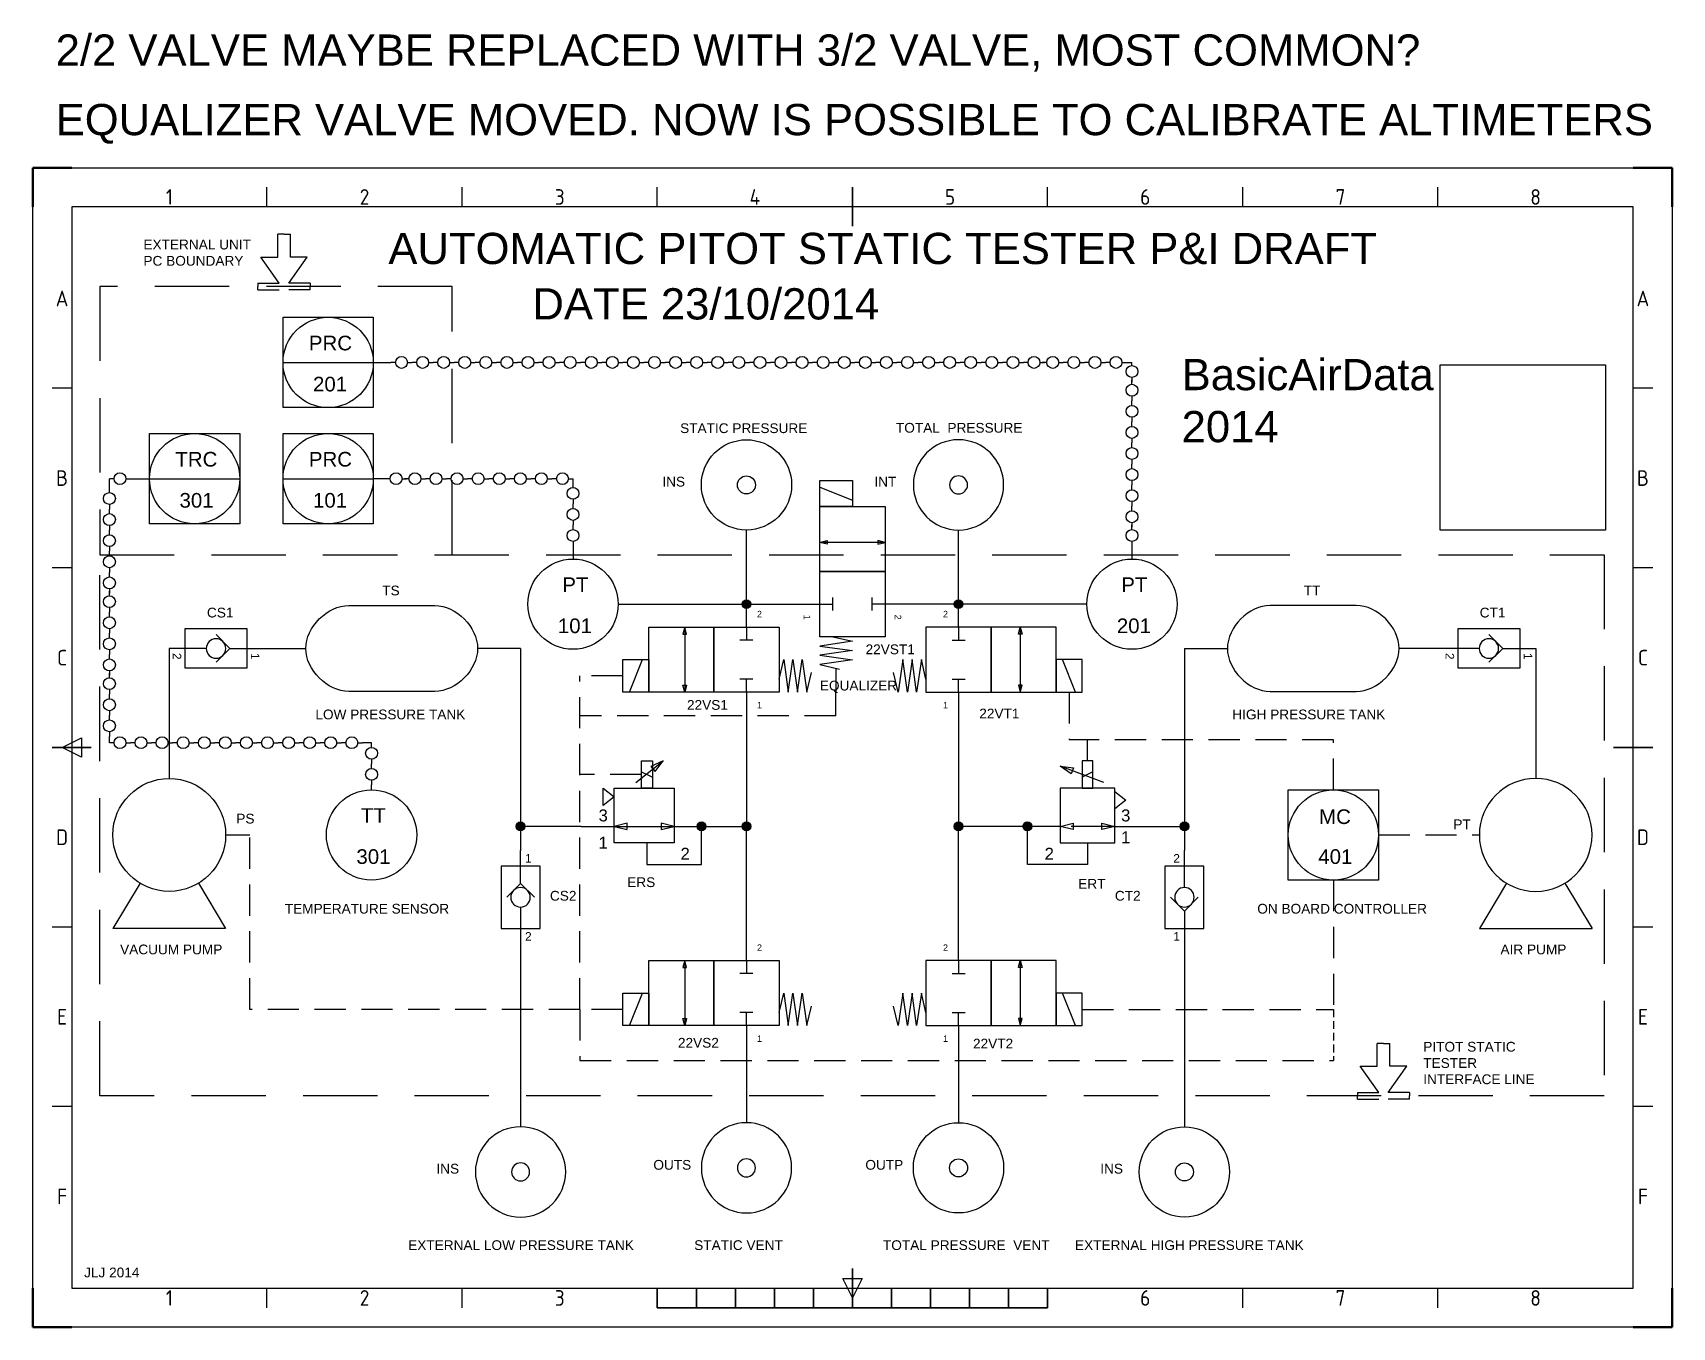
# Model space of a CAD drawing. Header units: millimetres. Extents: x 2288 to 4012, y 485 to 1029.
# Drawn here: x 3066.8 to 3486.8, y 484.7 to 816.3 of the extents above; entities that cross this region are included whole.
import ezdxf
from ezdxf.enums import TextEntityAlignment as Align

# ---------------------------------------------------------------- set-up
doc = ezdxf.new("R2010")
doc.units = ezdxf.units.MM
doc.linetypes.add('ACISOTGL', pattern=[3, 2, -1])
doc.linetypes.add('HIDDEN', pattern=[9.525, 6.35, -3.175])
doc.layers.add('1-TEXTS', color=2, linetype='Continuous')
doc.layers.add('ID', color=80, linetype='Continuous')
for name, color, linetype, lineweight in [('AM_BOR', 7, 'Continuous', 50), ('INSTRUMENTS', 4, 'Continuous', 25), ('TAG', 1, 'Continuous', 25)]:
    doc.layers.add(name, color=color, linetype=linetype, lineweight=lineweight)
doc.styles.add('ACISOTS', font='isocp.shx')
doc.styles.get("Standard").update_dxf_attribs({"font": 'arial.ttf'})
picture_1 = doc.add_image_def('image1.png', size_in_pixel=(200, 200))

# ---------------------------------------------------------------- blocks, each defined once
blk = doc.blocks.new('ISO_A3')
for p, q in [((410, 287), (10, 287)), ((10, 287), (10, 10)), ((410, 10), (410, 287)), ((10, 10), (410, 10))]:
    blk.add_line(p, q)
at = {"layer": 'AM_BOR'}
for p, q in [((10, 297), (0, 297)), ((0, 297), (0, 287)), ((420, 297), (410, 297)), ((420, 287), (420, 297)), ((0, 0), (0, 10)), ((420, 0), (420, 10)), ((0, 0), (10, 0)), ((420, 0), (410, 0))]:
    blk.add_line(p, q, dxfattribs=at)
at = {"layer": 'AM_BOR', "color": 1, "lineweight": 25}
for p, q in [((0, 297), (420, 297)), ((0, 0), (0, 297)), ((420, 297), (420, 0)), ((60, 287), (60, 292)), ((110, 287), (110, 292)), ((160, 287), (160, 292)), ((260, 287), (260, 292)), ((310, 287), (310, 292)), ((360, 287), (360, 292)), ((10, 240.5), (5, 240.5)), ((415, 240.5), (410, 240.5)), ((10, 194.5), (5, 194.5)), ((415, 194.5), (410, 194.5)), ((7.5, 148.5), (12.5, 151)), ((12.5, 146), (7.5, 148.5)), ((12.5, 151), (12.5, 146)), ((10, 102.5), (5, 102.5)), ((415, 102.5), (410, 102.5)), ((10, 56.5), (5, 56.5)), ((415, 56.5), (410, 56.5)), ((60, 5), (60, 10)), ((110, 5), (110, 10)), ((210, 7.5), (207.5, 12.5)), ((207.5, 12.5), (212.5, 12.5)), ((212.5, 12.5), (210, 7.5)), ((310, 5), (310, 10)), ((360, 5), (360, 10)), ((420, 0), (0, 0))]:
    blk.add_line(p, q, dxfattribs=at)
at = {"layer": 'AM_BOR', "color": 2, "lineweight": 35}
for p, q in [((210, 282), (210, 292)), ((5, 148.5), (15, 148.5)), ((405, 148.5), (415, 148.5)), ((210, 5), (210, 15)), ((160, 5), (160, 10)), ((170, 5), (170, 10)), ((180, 5), (180, 10)), ((190, 5), (190, 10)), ((200, 5), (200, 10)), ((220, 5), (220, 10)), ((230, 5), (230, 10)), ((240, 5), (240, 10)), ((250, 5), (250, 10)), ((260, 5), (260, 10)), ((160, 5), (260, 5))]:
    blk.add_line(p, q, dxfattribs=at)
at = {"layer": 'AM_BOR', "color": 1, "lineweight": 25, "style": 'ACISOTS'}
for s, p in [('1', (35, 289.5)), ('2', (85, 289.5)), ('3', (135, 289.5)), ('4', (185, 289.5)), ('5', (235, 289.5)), ('6', (285, 289.5)), ('7', (335, 289.5)), ('8', (385, 289.5)), ('A', (7.5, 263.5)), ('A', (412.5, 263.5)), ('B', (7.5, 217.5)), ('B', (412.5, 217.5)), ('C', (7.5, 171.5)), ('C', (412.5, 171.5)), ('D', (7.5, 125.5)), ('D', (412.5, 125.5)), ('E', (7.5, 79.5)), ('E', (412.5, 79.5)), ('F', (7.5, 33.5)), ('F', (412.5, 33.5)), ('1', (35, 7.5)), ('2', (85, 7.5)), ('3', (135, 7.5)), ('6', (285, 7.5)), ('7', (335, 7.5)), ('8', (385, 7.5))]:
    blk.add_text(s, height=4, dxfattribs=at).set_placement(p, align=Align.MIDDLE)

msp = doc.modelspace()

# ---------------------------------------------------------------- hatches: boundary and pattern name
h = msp.add_hatch(color=256)
h.dxf.hatch_style = 1
h.paths.add_polyline_path([(3249.65, 671.03, 0.414214), (3248.54, 669.91, 0.414214), (3249.65, 668.8)])
h.paths.add_polyline_path([(3249.65, 671.03), (3249.65, 669.91), (3250.77, 669.91, 0.414214)])
h.paths.add_polyline_path([(3250.77, 669.91), (3249.65, 669.91), (3249.65, 668.8, 0.414214)])
h = msp.add_hatch(color=256)
h.dxf.hatch_style = 1
h.paths.add_polyline_path([(3303.97, 671.03, 0.414214), (3302.85, 669.91, 0.414214), (3303.97, 668.8)])
h.paths.add_polyline_path([(3303.97, 671.03), (3303.97, 669.91), (3305.09, 669.91, 0.414214)])
h.paths.add_polyline_path([(3305.09, 669.91), (3303.97, 669.91), (3303.97, 668.8, 0.414214)])
h = msp.add_hatch(color=256)
h.dxf.hatch_style = 1
h.paths.add_polyline_path([(3191.77, 614.11, 0.414214), (3190.66, 613, 0.414214), (3191.77, 611.88)])
h.paths.add_polyline_path([(3191.77, 614.11), (3191.77, 613), (3192.89, 613, 0.414214)])
h.paths.add_polyline_path([(3192.89, 613), (3191.77, 613), (3191.77, 611.88, 0.414214)])
h = msp.add_hatch(color=256)
h.dxf.hatch_style = 1
h.paths.add_polyline_path([(3238.14, 614.11, 0.414214), (3237.02, 613, 0.414214), (3238.14, 611.88)])
h.paths.add_polyline_path([(3238.14, 614.11), (3238.14, 613), (3239.25, 613, 0.414214)])
h.paths.add_polyline_path([(3239.25, 613), (3238.14, 613), (3238.14, 611.88, 0.414214)])
h = msp.add_hatch(color=256)
h.dxf.hatch_style = 1
h.paths.add_polyline_path([(3249.65, 614.11, 0.414214), (3248.54, 613, 0.414214), (3249.65, 611.88)])
h.paths.add_polyline_path([(3249.65, 614.11), (3249.65, 613), (3250.77, 613, 0.414214)])
h.paths.add_polyline_path([(3250.77, 613), (3249.65, 613), (3249.65, 611.88, 0.414214)])
h = msp.add_hatch(color=256)
h.dxf.hatch_style = 1
h.paths.add_polyline_path([(3303.97, 614.11, 0.414214), (3302.85, 613, 0.414214), (3303.97, 611.88)])
h.paths.add_polyline_path([(3303.97, 614.11), (3303.97, 613), (3305.09, 613, 0.414214)])
h.paths.add_polyline_path([(3305.09, 613), (3303.97, 613), (3303.97, 611.88, 0.414214)])
h = msp.add_hatch(color=256)
h.dxf.hatch_style = 1
h.paths.add_polyline_path([(3321.61, 614.11, 0.414214), (3320.49, 613, 0.414214), (3321.61, 611.88)])
h.paths.add_polyline_path([(3321.61, 614.11), (3321.61, 613), (3322.72, 613, 0.414214)])
h.paths.add_polyline_path([(3322.72, 613), (3321.61, 613), (3321.61, 611.88, 0.414214)])
h = msp.add_hatch(color=256)
h.dxf.hatch_style = 1
h.paths.add_polyline_path([(3361.85, 614.11, 0.414214), (3360.74, 613, 0.414214), (3361.85, 611.88)])
h.paths.add_polyline_path([(3361.85, 614.11), (3361.85, 613), (3362.97, 613, 0.414214)])
h.paths.add_polyline_path([(3362.97, 613), (3361.85, 613), (3361.85, 611.88, 0.414214)])

# ---------------------------------------------------------------- linework, layer by layer
for p, q in [((3129.55, 758.82), (3129.55, 764.7)), ((3131.18, 764.7), (3129.55, 764.7)), ((3131.18, 764.7), (3132.81, 764.7)), ((3132.81, 758.82), (3132.81, 764.7)), ((3129.97, 752.15), (3125.23, 758.82)), ((3125.23, 758.82), (3129.55, 758.82)), ((3132.39, 752.15), (3137.13, 758.82)), ((3137.13, 758.82), (3132.81, 758.82)), ((3124.5, 752.15), (3129.97, 752.15)), ((3124.5, 752.15), (3124.5, 751.29)), ((3137.86, 752.15), (3132.39, 752.15)), ((3137.86, 752.15), (3137.86, 751.29)), ((3124.5, 750.43), (3124.5, 751.29)), ((3124.5, 750.43), (3129.97, 750.43)), ((3137.86, 750.43), (3132.39, 750.43)), ((3137.86, 750.43), (3137.86, 751.29)), ((3249.65, 664.05), (3249.65, 688.9)), ((3303.97, 664.05), (3303.97, 688.9)), ((3147.77, 669.56), (3169.77, 669.56)), ((3249.65, 669.91), (3268.48, 669.91)), ((3249.65, 669.91), (3268.48, 669.91)), ((3303.97, 669.91), (3285.14, 669.91)), ((3405.85, 669.56), (3383.85, 669.56)), ((3101.77, 658.56), (3101.77, 625.25)), ((3191.77, 658.56), (3191.77, 606.82)), ((3361.85, 658.56), (3361.85, 606.82)), ((3451.85, 658.56), (3451.85, 625.25)), ((3249.65, 647.38), (3249.65, 613)), ((3303.97, 647.38), (3303.97, 613)), ((3207.34, 613), (3191.77, 613)), ((3207.34, 613), (3215.74, 613)), ((3240.94, 613), (3249.65, 613)), ((3249.65, 578.61), (3249.65, 613)), ((3303.97, 578.61), (3303.97, 613)), ((3317.41, 613), (3303.97, 613)), ((3352.41, 613), (3361.85, 613)), ((3094.31, 598.42), (3087.32, 586.82)), ((3109.23, 598.42), (3116.22, 586.82)), ((3444.39, 598.42), (3437.4, 586.82)), ((3459.31, 598.42), (3466.3, 586.82)), ((3116.22, 586.82), (3087.32, 586.82)), ((3437.4, 586.82), (3466.3, 586.82)), ((3191.77, 582.82), (3191.77, 536.05)), ((3361.85, 582.82), (3361.85, 536.05)), ((3249.65, 561.95), (3249.65, 537.09)), ((3303.97, 561.95), (3303.97, 537.09)), ((3411.21, 551.54), (3411.21, 557.42)), ((3412.84, 557.42), (3411.21, 557.42)), ((3412.84, 557.42), (3414.47, 557.42)), ((3414.47, 551.54), (3414.47, 557.42)), ((3411.63, 544.87), (3406.89, 551.54)), ((3406.89, 551.54), (3411.21, 551.54)), ((3414.05, 544.87), (3418.79, 551.54)), ((3418.79, 551.54), (3414.47, 551.54)), ((3406.16, 544.87), (3411.63, 544.87)), ((3406.16, 544.87), (3406.16, 544.01)), ((3406.16, 543.15), (3406.16, 544.01)), ((3406.16, 543.15), (3411.63, 543.15)), ((3419.52, 544.87), (3414.05, 544.87)), ((3419.52, 543.15), (3414.05, 543.15)), ((3419.52, 544.87), (3419.52, 544.01)), ((3419.52, 543.15), (3419.52, 544.01))]:
    msp.add_line(p, q)
at = {"linetype": 'HIDDEN', "ltscale": 3}
for points in [[(3084.01, 682.58), (3174.27, 682.58), (3174.27, 751.29), (3084.01, 751.29)], [(3084.01, 682.58), (3469.42, 682.58), (3469.42, 544.01), (3084.01, 544.01)]]:
    msp.add_lwpolyline(points, close=True, dxfattribs=at)
for points in [[(3276.81, 701.58), (3276.81, 694.91), (3268.48, 694.91), (3268.48, 701.58)], [(3285.14, 694.91), (3285.14, 678.24), (3268.48, 678.24), (3268.48, 694.91)], [(3268.48, 685.74), (3270.28, 686.19), (3270.28, 685.29)], [(3285.14, 685.74), (3283.34, 686.19), (3283.34, 685.29)], [(3285.14, 678.24), (3285.14, 661.58), (3268.48, 661.58), (3268.48, 678.24)], [(3224.66, 664.05), (3241.32, 664.05), (3241.32, 647.38), (3224.66, 647.38)], [(3233.82, 664.05), (3233.37, 662.25), (3234.27, 662.25)], [(3241.32, 664.05), (3257.99, 664.05), (3257.99, 647.38), (3241.32, 647.38)], [(3312.3, 664.05), (3295.64, 664.05), (3295.64, 647.38), (3312.3, 647.38)], [(3328.97, 664.05), (3312.3, 664.05), (3312.3, 647.38), (3328.97, 647.38)], [(3319.8, 664.05), (3320.25, 662.25), (3319.35, 662.25)], [(3105.77, 663.56), (3105.77, 653.56), (3121.77, 653.56), (3121.77, 663.56)], [(3431.85, 663.56), (3431.85, 653.56), (3447.85, 653.56), (3447.85, 663.56)], [(3217.99, 655.72), (3224.66, 655.72), (3224.66, 647.38), (3217.99, 647.38)], [(3335.64, 655.72), (3328.97, 655.72), (3328.97, 647.38), (3335.64, 647.38)], [(3233.82, 647.38), (3233.37, 649.18), (3234.27, 649.18)], [(3319.8, 647.38), (3320.25, 649.18), (3319.35, 649.18)], [(3222.74, 629.8), (3225.54, 629.8), (3225.54, 622.8), (3222.74, 622.8)], [(3228.34, 629.8), (3225.19, 628.36), (3226.24, 627.04)], [(3330.01, 628.4), (3333.45, 628.01), (3332.86, 626.42)], [(3338.41, 629.8), (3335.61, 629.8), (3335.61, 622.8), (3338.41, 622.8)], [(3212.94, 618.32), (3212.94, 622.8), (3215.74, 620.56)], [(3215.74, 622.8), (3231.14, 622.8), (3231.14, 608.8), (3215.74, 608.8)], [(3344.01, 622.8), (3330.01, 622.8), (3330.01, 608.8), (3344.01, 608.8)], [(3344.01, 617.48), (3344.01, 621.96), (3346.81, 619.72)], [(3215.74, 613), (3219.1, 612.16), (3219.1, 613.84)], [(3231.14, 613), (3227.78, 613.84), (3227.78, 612.16)], [(3330.01, 613), (3333.37, 613.84), (3333.37, 612.16)], [(3344.01, 613), (3340.65, 612.16), (3340.65, 613.84)], [(3186.77, 586.82), (3196.77, 586.82), (3196.77, 602.82), (3186.77, 602.82)], [(3366.85, 602.82), (3356.85, 602.82), (3356.85, 586.82), (3366.85, 586.82)], [(3224.66, 578.61), (3241.32, 578.61), (3241.32, 561.95), (3224.66, 561.95)], [(3233.82, 578.61), (3233.37, 576.81), (3234.27, 576.81)], [(3241.32, 578.61), (3257.99, 578.61), (3257.99, 561.95), (3241.32, 561.95)], [(3312.3, 578.61), (3295.64, 578.61), (3295.64, 561.95), (3312.3, 561.95)], [(3328.97, 578.61), (3312.3, 578.61), (3312.3, 561.95), (3328.97, 561.95)], [(3319.8, 578.61), (3320.25, 576.81), (3319.35, 576.81)], [(3217.99, 570.28), (3224.66, 570.28), (3224.66, 561.95), (3217.99, 561.95)], [(3335.64, 570.28), (3328.97, 570.28), (3328.97, 561.95), (3335.64, 561.95)], [(3233.82, 561.95), (3233.37, 563.75), (3234.27, 563.75)], [(3319.8, 561.95), (3320.25, 563.75), (3319.35, 563.75)]]:
    msp.add_lwpolyline(points, close=True)
for points in [[(3268.48, 699.91), (3276.81, 696.57)], [(3285.14, 685.74), (3268.48, 685.74)], [(3268.48, 669.91), (3271.81, 669.91)], [(3271.81, 668.25), (3271.81, 671.58)], [(3281.81, 668.25), (3281.81, 671.58)], [(3285.14, 669.91), (3281.81, 669.91)], [(3233.82, 664.05), (3233.82, 647.38)], [(3249.65, 664.05), (3249.65, 660.72)], [(3303.97, 664.05), (3303.97, 660.72)], [(3319.8, 664.05), (3319.8, 647.38)], [(3113.77, 662.1), (3117.31, 658.56), (3113.77, 655.02)], [(3251.32, 660.72), (3247.99, 660.72)], [(3271.81, 661.58), (3276.81, 660.39), (3268.48, 659.19), (3276.81, 658), (3268.48, 656.82), (3276.81, 655.62), (3268.48, 654.43), (3273.48, 653.25), (3273.48, 653.25)], [(3302.31, 660.72), (3305.64, 660.72)], [(3439.85, 662.1), (3443.39, 658.56), (3439.85, 655.02)], [(3111.27, 658.56), (3101.77, 658.56)], [(3117.31, 658.56), (3125.77, 658.56)], [(3125.77, 658.56), (3136.77, 658.56)], [(3191.77, 658.56), (3180.77, 658.56)], [(3219.65, 647.38), (3222.99, 655.72)], [(3257.99, 650.71), (3259.18, 655.72), (3260.37, 647.38), (3261.56, 655.72), (3262.75, 647.38), (3263.94, 655.72), (3265.13, 647.38), (3266.32, 652.39), (3266.32, 652.39)], [(3295.64, 650.71), (3294.45, 655.72), (3293.25, 647.38), (3292.06, 655.72), (3290.88, 647.38), (3289.68, 655.72), (3288.49, 647.38), (3287.31, 652.39), (3287.31, 652.39)], [(3333.97, 647.38), (3330.63, 655.72)], [(3361.85, 658.56), (3372.85, 658.56)], [(3427.85, 658.56), (3416.85, 658.56)], [(3437.35, 658.56), (3427.85, 658.56)], [(3443.39, 658.56), (3451.85, 658.56)], [(3251.32, 650.71), (3247.99, 650.71)], [(3249.65, 647.38), (3249.65, 650.71)], [(3302.31, 650.71), (3305.64, 650.71)], [(3303.97, 647.38), (3303.97, 650.71)], [(3221.34, 624.2), (3228.34, 629.8)], [(3222.74, 627), (3225.54, 625.6)], [(3341.21, 624.2), (3330.01, 628.4)], [(3338.41, 627), (3335.61, 625.6)], [(3231.14, 614.4), (3231.14, 611.6)], [(3330.01, 614.4), (3330.01, 611.6)], [(3215.74, 613), (3231.14, 613)], [(3224.14, 608.8), (3224.14, 603.2), (3238.14, 603.2), (3238.14, 613)], [(3231.14, 613), (3240.94, 613)], [(3330.01, 613), (3317.41, 613)], [(3337.01, 608.8), (3337.01, 603.2), (3321.61, 603.2), (3321.61, 613)], [(3344.01, 613), (3332.81, 613)], [(3344.01, 613), (3352.41, 613)], [(3191.77, 598.36), (3191.77, 606.82)], [(3361.85, 597.32), (3361.85, 606.82)], [(3188.23, 594.82), (3191.77, 598.36), (3195.31, 594.82)], [(3191.77, 592.32), (3191.77, 582.82)], [(3365.39, 594.82), (3361.85, 591.28), (3358.31, 594.82)], [(3361.85, 591.28), (3361.85, 582.82)], [(3233.82, 578.61), (3233.82, 561.95)], [(3249.65, 578.61), (3249.65, 575.28)], [(3303.97, 578.61), (3303.97, 575.28)], [(3319.8, 578.61), (3319.8, 561.95)], [(3251.32, 575.28), (3247.99, 575.28)], [(3302.31, 575.28), (3305.64, 575.28)], [(3219.65, 561.95), (3222.99, 570.28)], [(3257.99, 565.28), (3259.18, 570.28), (3260.37, 561.95), (3261.56, 570.28), (3262.75, 561.95), (3263.94, 570.28), (3265.13, 561.95), (3266.32, 566.95), (3266.32, 566.95)], [(3295.64, 565.28), (3294.45, 570.28), (3293.25, 561.95), (3292.06, 570.28), (3290.88, 561.95), (3289.68, 570.28), (3288.49, 561.95), (3287.31, 566.95), (3287.31, 566.95)], [(3333.97, 561.95), (3330.63, 570.28)], [(3251.32, 565.28), (3247.99, 565.28)], [(3249.65, 561.95), (3249.65, 565.28)], [(3302.31, 565.28), (3305.64, 565.28)], [(3303.97, 561.95), (3303.97, 565.28)]]:
    msp.add_lwpolyline(points)
for centre in [(3249.65, 669.91), (3303.97, 669.91), (3191.77, 613), (3238.14, 613), (3249.65, 613), (3303.97, 613), (3321.61, 613), (3361.85, 613)]:
    msp.add_circle(centre, 1.12)
for centre, major_axis in [((3249.65, 700.46), (11.56, 0)), ((3249.65, 700.46), (2.31, 0)), ((3101.77, 610.8), (14.45, 0)), ((3303.97, 525.53), (-11.56, 0)), ((3361.85, 524.49), (-11.56, 0)), ((3303.97, 525.53), (-2.31, 0)), ((3361.85, 524.49), (-2.31, 0))]:
    msp.add_ellipse(centre, major_axis=major_axis, ratio=1)
at = {"extrusion": (0, 0, -1)}
for centre, major_axis in [((3303.97, 700.46), (-11.56, 0)), ((3303.97, 700.46), (-2.31, 0)), ((3113.77, 658.56), (0, -2.5)), ((3439.85, 658.56), (0, -2.5)), ((3451.85, 610.8), (-14.45, 0)), ((3191.77, 594.82), (2.5, 0)), ((3361.85, 594.82), (-2.5, 0)), ((3191.77, 524.49), (11.56, 0)), ((3249.65, 525.53), (11.56, 0)), ((3191.77, 524.49), (2.31, 0)), ((3249.65, 525.53), (2.31, 0))]:
    msp.add_ellipse(centre, major_axis=major_axis, ratio=1, dxfattribs=at)
for points in [[(3136.77, 658.56), (3136.77, 664.06), (3142.27, 669.56), (3147.77, 669.56)], [(3169.77, 669.56), (3175.27, 669.56), (3180.77, 664.06), (3180.77, 658.56)], [(3383.85, 669.56), (3378.35, 669.56), (3372.85, 664.06), (3372.85, 658.56)], [(3416.85, 658.56), (3416.85, 664.06), (3411.35, 669.56), (3405.85, 669.56)], [(3147.77, 647.56), (3142.27, 647.56), (3136.77, 653.06), (3136.77, 658.56)], [(3180.77, 658.56), (3180.77, 653.06), (3175.27, 647.56), (3169.77, 647.56)], [(3372.85, 658.56), (3372.85, 653.06), (3378.35, 647.56), (3383.85, 647.56)], [(3405.85, 647.56), (3411.35, 647.56), (3416.85, 653.06), (3416.85, 658.56)], [(3169.77, 647.56), (3164.27, 647.56), (3153.27, 647.56), (3147.77, 647.56)], [(3383.85, 647.56), (3389.35, 647.56), (3400.35, 647.56), (3405.85, 647.56)]]:
    msp.add_open_spline(points, degree=3)
at = {"layer": 'INSTRUMENTS'}
for p, q in [((3130.92, 731.82), (3154.04, 731.82)), ((3154.04, 731.82), (3158.58, 731.82)), ((3159.76, 731.82), (3158.58, 731.82)), ((3162.79, 731.82), (3163.98, 731.82)), ((3165.16, 731.82), (3163.98, 731.82)), ((3168.2, 731.82), (3169.38, 731.82)), ((3170.56, 731.82), (3169.38, 731.82)), ((3173.6, 731.82), (3174.78, 731.82)), ((3175.96, 731.82), (3174.78, 731.82)), ((3179, 731.82), (3180.18, 731.82)), ((3181.36, 731.82), (3180.18, 731.82)), ((3184.4, 731.82), (3185.58, 731.82)), ((3186.76, 731.82), (3185.58, 731.82)), ((3189.8, 731.82), (3190.98, 731.82)), ((3192.16, 731.82), (3190.98, 731.82)), ((3195.2, 731.82), (3196.38, 731.82)), ((3197.56, 731.82), (3196.38, 731.82)), ((3200.6, 731.82), (3201.78, 731.82)), ((3202.97, 731.82), (3201.78, 731.82)), ((3206, 731.82), (3207.18, 731.82)), ((3208.37, 731.82), (3207.18, 731.82)), ((3211.4, 731.82), (3212.59, 731.82)), ((3213.77, 731.82), (3212.59, 731.82)), ((3216.81, 731.82), (3217.99, 731.82)), ((3219.17, 731.82), (3217.99, 731.82)), ((3222.21, 731.82), (3223.39, 731.82)), ((3224.57, 731.82), (3223.39, 731.82)), ((3227.61, 731.82), (3228.79, 731.82)), ((3229.97, 731.82), (3228.79, 731.82)), ((3233.01, 731.82), (3234.19, 731.82)), ((3235.37, 731.82), (3234.19, 731.82)), ((3238.41, 731.82), (3239.59, 731.82)), ((3240.77, 731.82), (3239.59, 731.82)), ((3243.81, 731.82), (3244.99, 731.82)), ((3246.17, 731.82), (3244.99, 731.82)), ((3249.21, 731.82), (3250.39, 731.82)), ((3251.57, 731.82), (3250.39, 731.82)), ((3254.61, 731.82), (3255.79, 731.82)), ((3256.98, 731.82), (3255.79, 731.82)), ((3260.01, 731.82), (3261.19, 731.82)), ((3262.38, 731.82), (3261.19, 731.82)), ((3265.41, 731.82), (3266.6, 731.82)), ((3267.78, 731.82), (3266.6, 731.82)), ((3270.82, 731.82), (3272, 731.82)), ((3273.18, 731.82), (3272, 731.82)), ((3276.22, 731.82), (3277.4, 731.82)), ((3278.58, 731.82), (3277.4, 731.82)), ((3281.62, 731.82), (3282.8, 731.82)), ((3283.98, 731.82), (3282.8, 731.82)), ((3287.02, 731.82), (3288.2, 731.82)), ((3289.38, 731.82), (3288.2, 731.82)), ((3292.42, 731.82), (3293.6, 731.82)), ((3294.78, 731.82), (3293.6, 731.82)), ((3297.82, 731.82), (3299, 731.82)), ((3300.18, 731.82), (3299, 731.82)), ((3303.22, 731.82), (3304.4, 731.82)), ((3305.58, 731.82), (3304.4, 731.82)), ((3308.62, 731.82), (3309.8, 731.82)), ((3310.99, 731.82), (3309.8, 731.82)), ((3314.02, 731.82), (3315.2, 731.82)), ((3316.39, 731.82), (3315.2, 731.82)), ((3319.42, 731.82), (3320.61, 731.82)), ((3321.79, 731.82), (3320.61, 731.82)), ((3324.83, 731.82), (3326.01, 731.82)), ((3326.6, 731.82), (3325.42, 731.82)), ((3329.64, 731.82), (3330.82, 731.82)), ((3332, 731.82), (3330.82, 731.82)), ((3335.04, 731.82), (3336.22, 731.82)), ((3337.4, 731.82), (3336.22, 731.82)), ((3340.44, 731.82), (3341.62, 731.82)), ((3342.8, 731.82), (3341.62, 731.82)), ((3345.84, 731.82), (3347.02, 731.82)), ((3347.02, 731.82), (3348.41, 731.82)), ((3348.41, 731.03), (3348.41, 731.82)), ((3348.41, 728), (3348.41, 726.81)), ((3348.41, 726.22), (3348.41, 727.41)), ((3348.41, 723.19), (3348.41, 722)), ((3348.41, 720.82), (3348.41, 722)), ((3348.41, 717.78), (3348.41, 716.6)), ((3348.41, 715.42), (3348.41, 716.6)), ((3348.41, 712.38), (3348.41, 711.2)), ((3348.41, 710.02), (3348.41, 711.2)), ((3348.41, 706.98), (3348.41, 705.8)), ((3348.41, 704.62), (3348.41, 705.8)), ((3086.44, 698.49), (3086.44, 702.05)), ((3087.62, 702.05), (3086.44, 702.05)), ((3090.66, 702.05), (3091.84, 702.05)), ((3091.84, 702.05), (3096.72, 702.05)), ((3096.72, 702.05), (3119.84, 702.05)), ((3130.92, 702.05), (3154.04, 702.05)), ((3157.19, 702.05), (3154.04, 702.05)), ((3158.37, 702.05), (3157.19, 702.05)), ((3161.41, 702.05), (3162.59, 702.05)), ((3163.18, 702.05), (3162, 702.05)), ((3166.22, 702.05), (3167.4, 702.05)), ((3168.59, 702.05), (3167.4, 702.05)), ((3171.62, 702.05), (3172.8, 702.05)), ((3173.99, 702.05), (3172.8, 702.05)), ((3177.02, 702.05), (3178.21, 702.05)), ((3179.39, 702.05), (3178.21, 702.05)), ((3182.43, 702.05), (3183.61, 702.05)), ((3184.79, 702.05), (3183.61, 702.05)), ((3187.83, 702.05), (3189.01, 702.05)), ((3190.19, 702.05), (3189.01, 702.05)), ((3193.23, 702.05), (3194.41, 702.05)), ((3195.59, 702.05), (3194.41, 702.05)), ((3198.63, 702.05), (3199.81, 702.05)), ((3200.99, 702.05), (3199.81, 702.05)), ((3204.03, 702.05), (3205.21, 702.05)), ((3205.21, 700.99), (3205.21, 702.05)), ((3348.41, 701.58), (3348.41, 700.4)), ((3205.21, 699.81), (3205.21, 700.99)), ((3348.41, 699.22), (3348.41, 700.4)), ((3086.44, 695.45), (3086.44, 694.27)), ((3086.44, 693.09), (3086.44, 694.27)), ((3205.21, 696.77), (3205.21, 695.59)), ((3205.21, 694.41), (3205.21, 695.59)), ((3348.41, 696.18), (3348.41, 695)), ((3348.41, 693.82), (3348.41, 695)), ((3086.44, 690.05), (3086.44, 688.87)), ((3086.44, 687.68), (3086.44, 688.87)), ((3205.21, 691.37), (3205.21, 690.19)), ((3205.21, 689.01), (3205.21, 690.19)), ((3348.41, 690.78), (3348.41, 689.6)), ((3348.41, 689.01), (3348.41, 690.19)), ((3086.44, 684.65), (3086.44, 683.47)), ((3205.21, 685.97), (3205.21, 684.79)), ((3205.21, 684.79), (3205.21, 681.47)), ((3348.41, 685.97), (3348.41, 684.79)), ((3348.41, 684.79), (3348.41, 681.47)), ((3086.44, 682.28), (3086.44, 683.47)), ((3086.44, 679.25), (3086.44, 678.06)), ((3086.44, 676.88), (3086.44, 678.06)), ((3086.44, 673.84), (3086.44, 672.66)), ((3086.44, 672.07), (3086.44, 673.25)), ((3086.44, 669.03), (3086.44, 667.85)), ((3086.44, 666.67), (3086.44, 667.85)), ((3216.77, 669.91), (3249.65, 669.91)), ((3336.85, 669.91), (3303.97, 669.91)), ((3086.44, 663.63), (3086.44, 662.45)), ((3086.44, 661.27), (3086.44, 662.45)), ((3086.44, 658.23), (3086.44, 657.05)), ((3086.44, 655.87), (3086.44, 657.05)), ((3086.44, 652.83), (3086.44, 651.65)), ((3086.44, 651.06), (3086.44, 652.24)), ((3272.51, 641.33), (3272.63, 653.45)), ((3086.44, 648.02), (3086.44, 646.84)), ((3086.44, 645.66), (3086.44, 646.84)), ((3086.44, 642.62), (3086.44, 641.44)), ((3086.44, 640.26), (3086.44, 641.44)), ((3086.44, 637.22), (3086.44, 636.04)), ((3086.44, 634.42), (3086.44, 636.04)), ((3087.62, 634.42), (3086.44, 634.42)), ((3090.66, 634.42), (3091.84, 634.42)), ((3093.02, 634.42), (3091.84, 634.42)), ((3096.06, 634.42), (3097.24, 634.42)), ((3098.42, 634.42), (3097.24, 634.42)), ((3101.46, 634.42), (3102.64, 634.42)), ((3103.83, 634.42), (3102.64, 634.42)), ((3106.86, 634.42), (3108.04, 634.42)), ((3109.23, 634.42), (3108.04, 634.42)), ((3112.26, 634.42), (3113.45, 634.42)), ((3114.63, 634.42), (3113.45, 634.42)), ((3117.67, 634.42), (3118.85, 634.42)), ((3120.03, 634.42), (3118.85, 634.42)), ((3123.07, 634.42), (3124.25, 634.42)), ((3125.43, 634.42), (3124.25, 634.42)), ((3128.47, 634.42), (3129.65, 634.42)), ((3130.83, 634.42), (3129.65, 634.42)), ((3133.87, 634.42), (3135.05, 634.42)), ((3136.23, 634.42), (3135.05, 634.42)), ((3139.27, 634.42), (3140.45, 634.42)), ((3141.63, 634.42), (3140.45, 634.42)), ((3144.67, 634.42), (3145.85, 634.42)), ((3147.03, 634.42), (3145.85, 634.42)), ((3150.07, 634.42), (3151.25, 634.42)), ((3153.6, 634.42), (3151.25, 634.42)), ((3153.6, 633.23), (3153.6, 634.42)), ((3337.01, 629.8), (3337.01, 635.12)), ((3153.6, 630.2), (3153.6, 629.01)), ((3153.6, 627.83), (3153.6, 629.01)), ((3153.6, 624.79), (3153.6, 623.61)), ((3153.6, 622.36), (3153.6, 623.61))]:
    msp.add_line(p, q, dxfattribs=at)
at = {"layer": 'INSTRUMENTS', "linetype": 'ACISOTGL', "ltscale": 4}
for p, q in [((3207, 566.11), (3207, 651.55)), ((3217.99, 651.55), (3207, 651.55)), ((3332.3, 647.38), (3332.3, 635.12)), ((3272.51, 641.33), (3207, 641.33)), ((3400.02, 635.12), (3332.3, 635.12)), ((3400.02, 622.36), (3400.02, 635.12)), ((3222.74, 626.3), (3207, 626.3)), ((3116.42, 610.8), (3122.41, 610.8)), ((3122.41, 566.11), (3122.41, 610.8)), ((3411.58, 610.8), (3437.4, 610.8)), ((3400.02, 599.24), (3400.02, 566.11)), ((3207, 566.11), (3122.41, 566.11)), ((3217.99, 566.11), (3207, 566.11)), ((3207, 566.11), (3207, 553)), ((3335.64, 566.11), (3400.02, 566.11)), ((3207, 553), (3400.02, 553))]:
    msp.add_line(p, q, dxfattribs=at)
at = {"layer": 'INSTRUMENTS', "linetype": 'ACISOTGL'}
msp.add_line((3400.02, 566.11), (3400.02, 553), dxfattribs=at)
at = {"layer": 'INSTRUMENTS'}
for points in [[(3130.92, 743.38), (3154.04, 743.38), (3154.04, 720.26), (3130.92, 720.26)], [(3096.72, 713.61), (3119.84, 713.61), (3119.84, 690.49), (3096.72, 690.49)], [(3130.92, 713.61), (3154.04, 713.61), (3154.04, 690.49), (3130.92, 690.49)], [(3388.46, 622.36), (3411.58, 622.36), (3411.58, 599.24), (3388.46, 599.24)]]:
    msp.add_lwpolyline(points, close=True, dxfattribs=at)
for centre, radius in [((3142.48, 731.82), 11.56), ((3161.28, 731.82), 1.52), ((3166.68, 731.82), 1.52), ((3172.08, 731.82), 1.52), ((3177.48, 731.82), 1.52), ((3182.88, 731.82), 1.52), ((3188.28, 731.82), 1.52), ((3193.68, 731.82), 1.52), ((3199.08, 731.82), 1.52), ((3204.48, 731.82), 1.52), ((3209.89, 731.82), 1.52), ((3215.29, 731.82), 1.52), ((3220.69, 731.82), 1.52), ((3226.09, 731.82), 1.52), ((3231.49, 731.82), 1.52), ((3236.89, 731.82), 1.52), ((3242.29, 731.82), 1.52), ((3247.69, 731.82), 1.52), ((3253.09, 731.82), 1.52), ((3258.49, 731.82), 1.52), ((3263.9, 731.82), 1.52), ((3269.3, 731.82), 1.52), ((3274.7, 731.82), 1.52), ((3280.1, 731.82), 1.52), ((3285.5, 731.82), 1.52), ((3290.9, 731.82), 1.52), ((3296.3, 731.82), 1.52), ((3301.7, 731.82), 1.52), ((3307.1, 731.82), 1.52), ((3312.5, 731.82), 1.52), ((3317.91, 731.82), 1.52), ((3323.31, 731.82), 1.52), ((3328.12, 731.82), 1.52), ((3333.52, 731.82), 1.52), ((3338.92, 731.82), 1.52), ((3344.32, 731.82), 1.52), ((3348.41, 729.51), 1.52), ((3348.41, 724.7), 1.52), ((3348.41, 719.3), 1.52), ((3348.41, 713.9), 1.52), ((3108.28, 702.05), 11.56), ((3142.48, 702.05), 11.56), ((3348.41, 708.5), 1.52), ((3089.14, 702.05), 1.52), ((3159.89, 702.05), 1.52), ((3164.7, 702.05), 1.52), ((3170.1, 702.05), 1.52), ((3175.51, 702.05), 1.52), ((3180.91, 702.05), 1.52), ((3186.31, 702.05), 1.52), ((3191.71, 702.05), 1.52), ((3197.11, 702.05), 1.52), ((3202.51, 702.05), 1.52), ((3348.41, 703.1), 1.52), ((3086.44, 696.97), 1.52), ((3205.21, 698.29), 1.52), ((3348.41, 697.7), 1.52), ((3086.44, 691.57), 1.52), ((3205.21, 692.89), 1.52), ((3348.41, 692.3), 1.52), ((3205.21, 687.49), 1.52), ((3348.41, 687.49), 1.52), ((3086.44, 686.17), 1.52), ((3086.44, 680.76), 1.52), ((3205.21, 669.91), 11.56), ((3348.41, 669.91), 11.56), ((3086.44, 675.36), 1.52), ((3086.44, 670.55), 1.52), ((3086.44, 665.15), 1.52), ((3086.44, 659.75), 1.52), ((3086.44, 654.35), 1.52), ((3086.44, 649.54), 1.52), ((3086.44, 644.14), 1.52), ((3086.44, 638.74), 1.52), ((3089.14, 634.42), 1.52), ((3094.54, 634.42), 1.52), ((3099.94, 634.42), 1.52), ((3105.34, 634.42), 1.52), ((3110.75, 634.42), 1.52), ((3116.15, 634.42), 1.52), ((3121.55, 634.42), 1.52), ((3126.95, 634.42), 1.52), ((3132.35, 634.42), 1.52), ((3137.75, 634.42), 1.52), ((3143.15, 634.42), 1.52), ((3148.55, 634.42), 1.52), ((3153.6, 631.71), 1.52), ((3153.6, 626.31), 1.52), ((3153.6, 610.8), 11.56), ((3400.02, 610.8), 11.56)]:
    msp.add_circle(centre, radius, dxfattribs=at)

# ---------------------------------------------------------------- block references
at = {"lineweight": 0}
msp.add_blockref('ISO_A3', (3066.81, 484.71), dxfattribs=at)

# ---------------------------------------------------------------- texts
at = {"layer": '1-TEXTS'}
for s, height, p in [('2', 1.64, (3252.98, 667.39)), ('2', 1.64, (3300.64, 667.39)), ('1', 1.64, (3252.98, 644.05)), ('1', 1.64, (3300.64, 644.05)), ('3', 3.07, (3212.94, 615.8)), ('3', 3.07, (3346.81, 615.8)), ('1', 3.07, (3212.94, 608.8)), ('1', 3.07, (3346.81, 610.2)), ('1', 2.19, (3193.77, 604.82)), ('2', 3.07, (3233.94, 606)), ('2', 3.07, (3327.21, 606)), ('2', 2.19, (3359.85, 604.82)), ('2', 2.19, (3193.77, 584.82)), ('1', 2.19, (3359.85, 584.82)), ('2', 1.64, (3252.98, 581.95)), ('2', 1.64, (3300.64, 581.95)), ('1', 1.64, (3252.98, 558.62)), ('1', 1.64, (3300.64, 558.62))]:
    msp.add_text(s, height=height, dxfattribs=at).set_placement(p, align=Align.MIDDLE)
for s, height, p in [('1', 1.64, (3265.15, 666.58)), ('2', 1.64, (3288.48, 666.58)), ('2', 2.19, (3103.77, 656.56)), ('1', 2.19, (3123.77, 656.56)), ('2', 2.19, (3429.85, 656.56)), ('1', 2.19, (3449.85, 656.56))]:
    msp.add_text(s, height=height, rotation=270, dxfattribs=at).set_placement(p, align=Align.MIDDLE)
at = {"layer": 'ID'}
for s, width, insert, char_height, attachment_point in [('\\A1;2/2 VALVE MAYBE REPLACED WITH 3/2 VALVE, MOST COMMON?', 436.7772, (3072.67, 815.83), 8, 1), ('\\A1;EQUALIZER VALVE MOVED. NOW IS POSSIBLE TO CALIBRATE ALTIMETERS', 436.7772, (3072.67, 798.03), 8, 1), ('AUTOMATIC PITOT STATIC TESTER P&I DRAFT', 281.9188, (3157.9, 765.02), 8, 1), ('EXTERNAL UNIT\\PPC BOUNDARY', 29.9685, (3095.16, 763.27), 2.5, 1), ('DATE 23/10/2014', 100.9828, (3194.81, 750.83), 8, 1), ('BasicAirData\\P2014', 124.733, (3361.13, 732.72), 8, 1), ('STATIC PRESSURE', 40.4519, (3232.65, 716.23), 2.5, 1), ('TOTAL  PRESSURE', 40.4519, (3287.94, 716.33), 2.5, 1), ('EQUALIZER', 16.2453, (3268.45, 650.3), 2.5, 1), ('LOW PRESSURE TANK', 40.3683, (3139.21, 642.91), 2.5, 1), ('HIGH PRESSURE TANK', 40.3683, (3374.12, 642.91), 2.5, 1), ('TEMPERATURE SENSOR', 47.2123, (3131.38, 593.15), 2.5, 1), ('ON BOARD CONTROLLER', 47.2123, (3380.51, 593.15), 2.5, 1), (' VACUUM PUMP', 34.0951, (3088.21, 582.72), 2.5, 1), ('AIR PUMP', 18.4801, (3442.82, 582.72), 2.5, 1), ('PITOT STATIC TESTER INTERFACE LINE', 29.9685, (3423.04, 557.8), 2.5, 1), ('EXTERNAL LOW PRESSURE TANK ', 59.4373, (3162.98, 506.98), 2.5, 1), ('STATIC VENT', 30.4462, (3236.26, 506.98), 2.5, 1), ('TOTAL PRESSURE  VENT', 47.7818, (3284.61, 506.98), 2.5, 1), ('EXTERNAL HIGH PRESSURE TANK', 59.4373, (3392.41, 506.98), 2.5, 3), ('JLJ 2014', 15.9734, (3094.13, 499.98), 2.5, 3)]:
    msp.add_mtext_dynamic_manual_height_columns(s, width=width, gutter_width=12.5, heights=[0], dxfattribs=dict(at, insert=insert, char_height=char_height, attachment_point=attachment_point))
at = {"layer": 'INSTRUMENTS', "char_height": 3.75, "attachment_point": 1}
for s, insert in [('PRC', (3137.54, 738.67)), ('201', (3138.6, 728.15)), ('TRC', (3103.34, 708.9)), ('PRC', (3137.54, 708.9)), ('301', (3104.4, 698.38)), ('101', (3138.6, 698.38)), ('PT', (3202.47, 676.77)), ('PT', (3345.67, 676.77)), ('101', (3201.33, 666.24)), ('201', (3344.53, 666.24)), ('TT', (3150.86, 617.65)), ('MC', (3396.35, 617.35)), ('301', (3149.72, 607.13)), ('401', (3396.14, 607.13))]:
    msp.add_mtext_dynamic_manual_height_columns(s, width=8.3967, gutter_width=12.5, heights=[0], dxfattribs=dict(at, insert=insert))
at = {"layer": 'TAG', "char_height": 2.5, "attachment_point": 1}
for s, insert in [('INS', (3228.1, 702.54)), ('INT', (3282.41, 702.54)), ('TS', (3156.34, 674.66)), ('TT', (3392.42, 674.66)), ('CS1', (3111.43, 669)), ('CT1', (3437.5, 669)), ('22VST1', (3280.16, 659.59)), ('22VS1', (3234.41, 645.35)), ('22VT1', (3309.29, 643.15)), ('PS', (3118.95, 616.23)), ('PT', (3430.75, 614.77)), ('CS2', (3199.3, 596.47)), ('ERS', (3219.1, 599.95)), ('ERT', (3334.65, 599.54)), ('CT2', (3344.03, 596.47)), ('22VS2', (3232.09, 558.81)), ('22VT2', (3307.68, 558.6)), ('INS', (3170.22, 526.56)), ('OUTS', (3225.8, 527.55)), ('OUTP', (3280.11, 527.55)), ('INS', (3340.29, 526.56))]:
    msp.add_mtext_dynamic_manual_height_columns(s, width=6.6138, gutter_width=12.5, heights=[0], dxfattribs=dict(at, insert=insert))

# ---------------------------------------------------------------- pictures from other files: only their frames are drawn
image = msp.add_image(picture_1, insert=(3427.35, 688.86), size_in_units=(42.34, 42.34))
image.dxf.flags = 7

doc.saveas('drawing.dxf')
